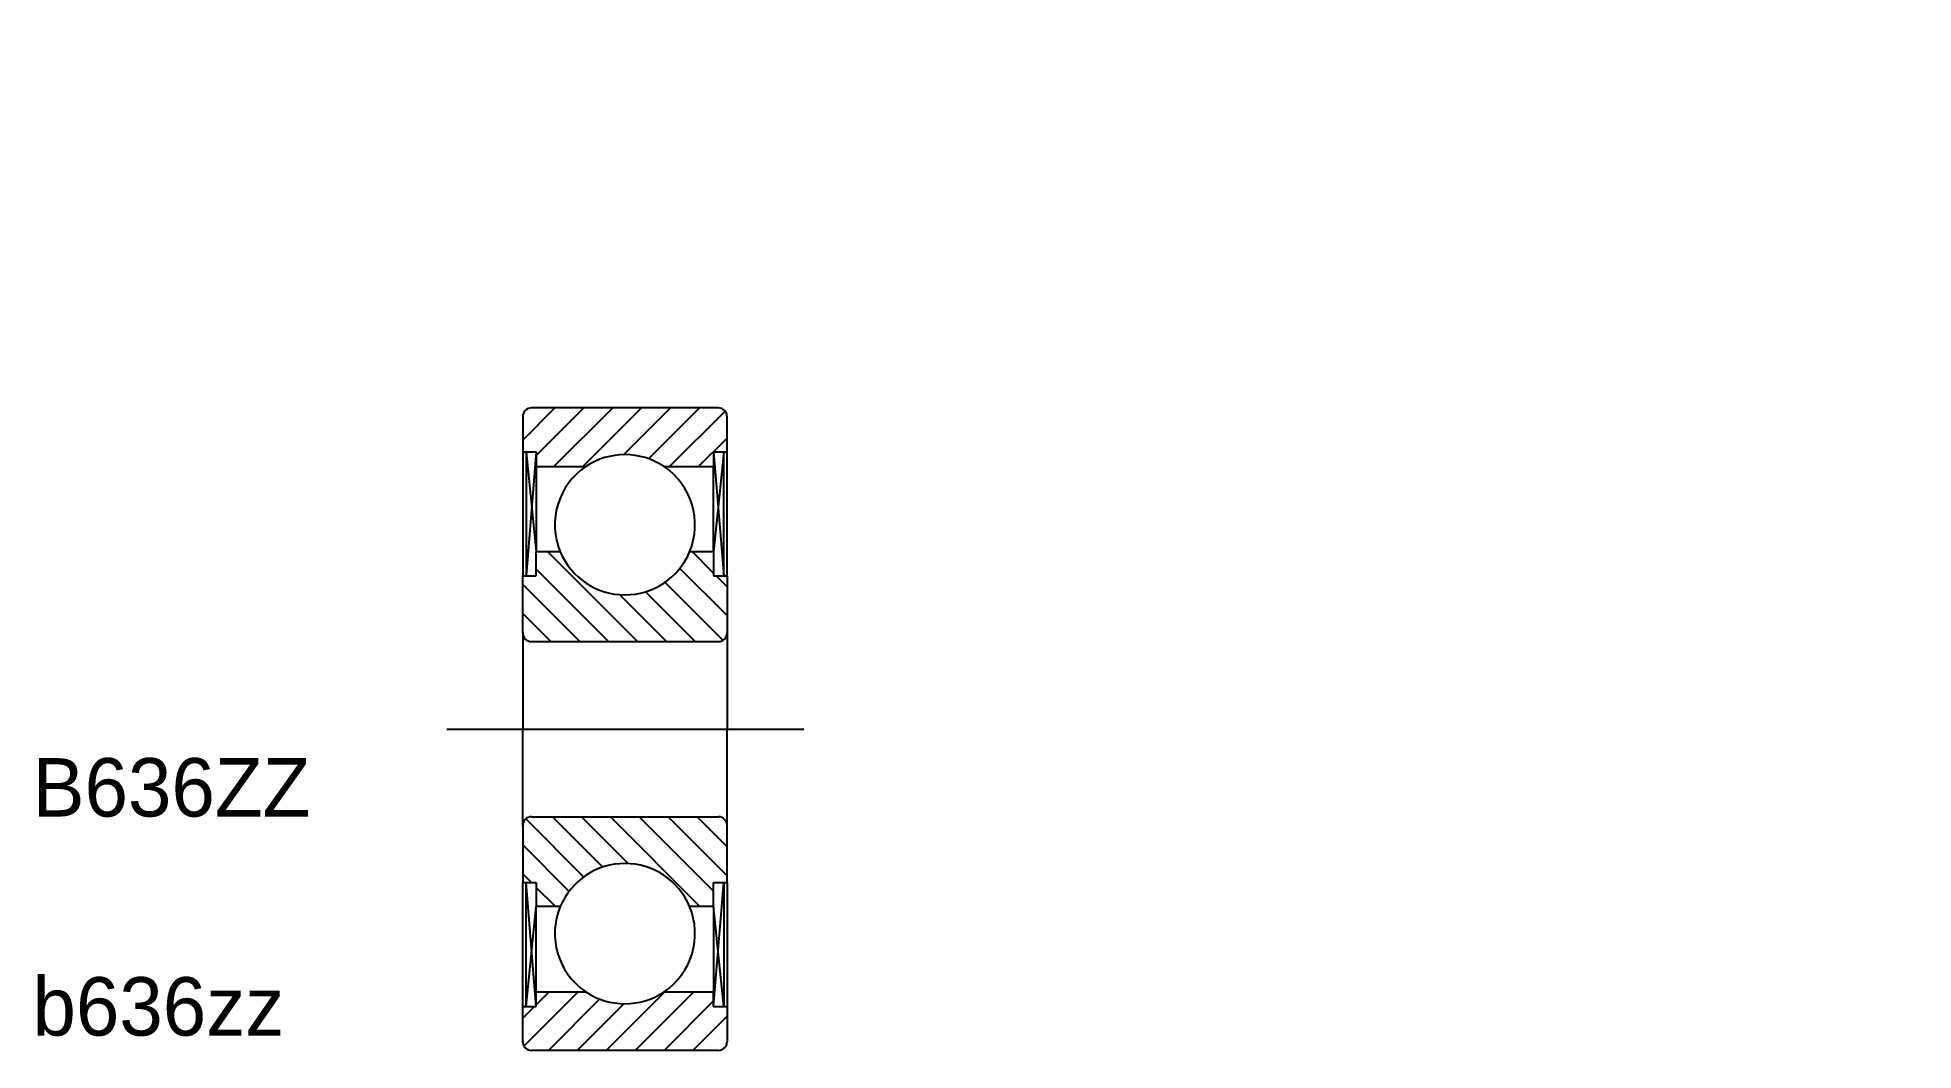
# Model space of a CAD drawing. Extents: x 26.2 to 90.5, y 22.1 to 56.8.
import ezdxf

# ---------------------------------------------------------------- set-up
doc = ezdxf.new("R2010")
doc.units = 0
doc.header["$PDMODE"] = 1
doc.linetypes.add('CENTER', pattern=[50.8, 31.75, -6.35, 6.35, -6.35])
doc.linetypes.add('CNS_SOLID', pattern=[0])
doc.layers.get('0').update_dxf_attribs({"linetype": 'CONTINUOUS'})
doc.layers.add('CENTER', color=1, linetype='CENTER')
doc.layers.add('VIS', color=7, linetype='CNS_SOLID')

# ---------------------------------------------------------------- blocks, each defined once
blk = doc.blocks.new('*X5')
at = {"layer": 'VIS', "color": 7}
for p, q in [((0.041, -10.849), (1.899, -8.99)), ((0.465, -9.435), (0.909, -8.99)), ((2.859, -11), (4.869, -8.99)), ((3.849, -11), (5.859, -8.99)), ((0, -9.899), (0.399, -9.5)), ((0.879, -11), (2.645, -9.234)), ((1.869, -11), (3.478, -9.391)), ((4.839, -11), (6.535, -9.304)), ((5.829, -11), (7, -9.829)), ((6.883, -10.936), (6.936, -10.883))]:
    blk.add_line(p, q, dxfattribs=at)
blk = doc.blocks.new('*X4')
at = {"layer": 'VIS', "color": 7}
for p, q in [((2.094, -5.064), (0.104, -3.074)), ((2.751, -4.731), (1.02, -3)), ((3.622, -4.612), (2.01, -3)), ((6.07, -6.07), (3, -3)), ((6.535, -5.545), (3.99, -3)), ((7, -5.02), (4.98, -3)), ((7, -4.03), (5.97, -3)), ((1.595, -5.555), (0, -3.96)), ((0.3, -5.25), (0, -4.95)), ((1.12, -6.07), (0.465, -5.415))]:
    blk.add_line(p, q, dxfattribs=at)
blk = doc.blocks.new('*X3')
at = {"layer": 'VIS', "color": 7}
for p, q in [((0, 9.899), (1.101, 11)), ((0.465, 9.374), (2.09, 11)), ((1.07, 8.99), (3.08, 11)), ((2.06, 8.99), (4.07, 11)), ((3.452, 9.391), (5.06, 11)), ((4.303, 9.253), (6.05, 11)), ((5.03, 8.99), (6.93, 10.89)), ((6.02, 8.99), (7, 9.97))]:
    blk.add_line(p, q, dxfattribs=at)
blk = doc.blocks.new('*X2')
at = {"layer": 'VIS', "color": 7}
for p, q in [((3.93, 3), (0.86, 6.07)), ((6.535, 5.344), (5.809, 6.07)), ((2.94, 3), (0.465, 5.475)), ((7, 3.889), (5.373, 5.517)), ((7, 4.879), (6.629, 5.25)), ((1.95, 3), (0, 4.95)), ((4.92, 3), (3.3, 4.62)), ((5.91, 3), (4.195, 4.715)), ((6.855, 3.044), (4.867, 5.033)), ((0.96, 3), (0, 3.96))]:
    blk.add_line(p, q, dxfattribs=at)

msp = doc.modelspace()

# ---------------------------------------------------------------- linework, layer by layer
at = {"layer": 'CENTER', "color": 1, "linetype": 'CENTER'}
msp.add_line((40.26, 33.118), (52.489, 33.118), dxfattribs=at)
at = {"layer": 'VIS', "color": 7}
for p, q in [((42.863, 43.818), (42.863, 42.618)), ((49.563, 44.118), (43.163, 44.118)), ((49.863, 42.618), (49.863, 43.818)), ((42.863, 42.618), (42.863, 38.368)), ((42.863, 42.618), (43.328, 42.618)), ((42.979, 42.618), (42.979, 38.368)), ((43.328, 42.618), (42.979, 38.368)), ((42.979, 42.618), (43.328, 39.188)), ((43.328, 42.618), (43.328, 42.108)), ((49.398, 42.618), (49.863, 42.618)), ((49.398, 42.618), (49.398, 42.108)), ((49.747, 42.618), (49.398, 39.188)), ((49.398, 42.618), (49.747, 38.368)), ((49.747, 38.368), (49.747, 42.618)), ((49.863, 38.368), (49.863, 42.618)), ((43.328, 42.108), (43.328, 39.188)), ((43.328, 42.108), (45.021, 42.108)), ((47.704, 42.108), (49.398, 42.108)), ((49.398, 39.188), (49.398, 42.108)), ((44.15, 39.188), (43.328, 39.188)), ((43.328, 38.368), (43.328, 39.188)), ((49.398, 39.188), (48.575, 39.188)), ((49.398, 39.188), (49.398, 38.368)), ((42.863, 38.368), (43.328, 38.368)), ((42.863, 36.418), (42.863, 38.368)), ((49.398, 38.368), (49.863, 38.368)), ((49.863, 38.368), (49.863, 36.418)), ((42.863, 36.418), (42.863, 33.118)), ((43.163, 36.118), (49.563, 36.118)), ((49.863, 36.418), (49.863, 33.118)), ((42.863, 29.818), (42.863, 33.118)), ((49.863, 29.818), (49.863, 33.118)), ((42.863, 29.818), (42.863, 27.868)), ((43.163, 30.118), (49.563, 30.118)), ((49.863, 27.868), (49.863, 29.818)), ((42.863, 27.868), (43.328, 27.868)), ((42.863, 23.618), (42.863, 27.868)), ((42.979, 23.618), (42.979, 27.868)), ((43.328, 23.618), (42.979, 27.868)), ((43.328, 27.868), (43.328, 27.048)), ((49.398, 27.868), (49.863, 27.868)), ((49.398, 27.048), (49.398, 27.868)), ((49.398, 23.618), (49.747, 27.868)), ((49.747, 27.868), (49.747, 23.618)), ((49.863, 27.868), (49.863, 23.618)), ((42.979, 23.618), (43.328, 27.048)), ((44.15, 27.048), (43.328, 27.048)), ((43.328, 24.128), (43.328, 27.048)), ((49.398, 27.048), (48.575, 27.048)), ((49.398, 27.048), (49.398, 24.128)), ((49.747, 23.618), (49.398, 27.048)), ((43.328, 23.618), (43.328, 24.128)), ((43.328, 24.128), (45.021, 24.128)), ((47.704, 24.128), (49.398, 24.128)), ((49.398, 23.618), (49.398, 24.128)), ((42.863, 22.418), (42.863, 23.618)), ((42.863, 23.618), (43.328, 23.618)), ((49.398, 23.618), (49.863, 23.618)), ((49.863, 23.618), (49.863, 22.418)), ((49.563, 22.118), (43.163, 22.118))]:
    msp.add_line(p, q, dxfattribs=at)
for centre, radius, start, end in [((43.163, 43.818), 0.3, 90, 180), ((49.563, 43.818), 0.3, 0, 90), ((46.363, 40.118), 2.4, 56.01323, 123.98677), ((46.363, 40.118), 2.4, 123.98677, 202.79903), ((46.363, 40.118), 2.4, 337.20097, 56.01323), ((46.363, 40.118), 2.4, 202.79903, 337.20097), ((43.163, 36.418), 0.3, 180, 270), ((49.563, 36.418), 0.3, 270, 0), ((43.163, 29.818), 0.3, 90, 180), ((49.563, 29.818), 0.3, 0, 90), ((46.363, 26.118), 2.4, 22.79903, 157.20097), ((46.363, 26.118), 2.4, 157.20097, 236.01323), ((46.363, 26.118), 2.4, 303.98677, 22.79903), ((46.363, 26.118), 2.4, 236.01323, 303.98677), ((43.163, 22.418), 0.3, 180, 270), ((49.563, 22.418), 0.3, 270, 0)]:
    msp.add_arc(centre, radius, start, end, dxfattribs=at)
at = {"layer": 'VIS', "color": 7, "extrusion": (1, 0, 0)}
for p in [(66.929, 56.8), (66.929, 56.8), (74.201, 50.784), (74.201, 50.784), (59.874, 46.906, -2.828), (59.874, 46.906, 2.828), (57.91, 46.38, -2.598), (57.91, 46.38, 2.598), (59.327, 44.99, -0.501), (55.41, 44.88), (55.41, 44.88), (55.41, 44.88), (59.327, 44.556, 1.403), (60.41, 44.88), (57.874, 44.078), (57.874, 44.078), (59.327, 43.773, -2.027), (69.89, 43.886), (69.89, 43.886), (57.91, 43.38, -2.598), (57.91, 43.38, 2.598), (57.577, 42.797), (57.577, 42.797), (57.809, 42.797), (59.327, 41.82, -2.027), (59.874, 41.249, 2.828), (59.874, 41.249, -2.828), (90.486, 41.209, -6.307), (59.327, 41.038, 1.403), (59.327, 40.603, -0.501), (46.363, 39.943, -1.558), (46.363, 38.591, 4.364), (86.986, 38.172), (86.986, 38.172), (46.363, 36.155, -6.307), (90.486, 35.135, -6.307), (42.863, 33.118), (42.863, 33.118), (46.363, 30.081, -6.307), (46.363, 27.645, 4.364), (46.363, 26.294, -1.558)]:
    msp.add_point(p, dxfattribs=at)
at = {"layer": 'VIS', "color": 7, "extrusion": (-1, 0, 1e-16)}
for p in [(59.874, 46.906, -2.828), (59.874, 46.906, 2.828), (59.327, 44.99, -0.501), (59.327, 44.556, 1.403), (59.327, 43.773, -2.027), (59.327, 41.82, -2.027), (59.874, 41.249, 2.828), (59.874, 41.249, -2.828), (90.486, 41.209, -6.307), (59.327, 41.038, 1.403), (59.327, 40.603, -0.501), (46.363, 39.943, -1.558), (46.363, 38.591, 4.364), (46.363, 36.155, -6.307), (90.486, 35.135, -6.307), (46.363, 30.081, -6.307), (46.363, 27.645, 4.364), (46.363, 26.294, -1.558)]:
    msp.add_point(p, dxfattribs=at)
at = {"layer": 'VIS', "color": 7, "extrusion": (-1, 0, 0)}
for p in [(57.91, 46.38, 2.598), (57.91, 46.38, -2.598), (60.41, 44.88), (57.91, 43.38, 2.598), (57.91, 43.38, -2.598), (57.809, 42.797)]:
    msp.add_point(p, dxfattribs=at)

# ---------------------------------------------------------------- block references
at = {"layer": 'VIS', "color": 7}
for name in ['*X3', '*X2', '*X4', '*X5']:
    msp.add_blockref(name, (42.863, 33.118), dxfattribs=at)

# ---------------------------------------------------------------- texts
at = {"color": 7, "linetype": 'CONTINUOUS'}
for s, p in [('B636ZZ', (26.076, 30.128)), ('b636zz', (26.076, 22.628))]:
    msp.add_text(s, height=2, dxfattribs=at).set_placement(p)

doc.saveas('drawing.dxf')
